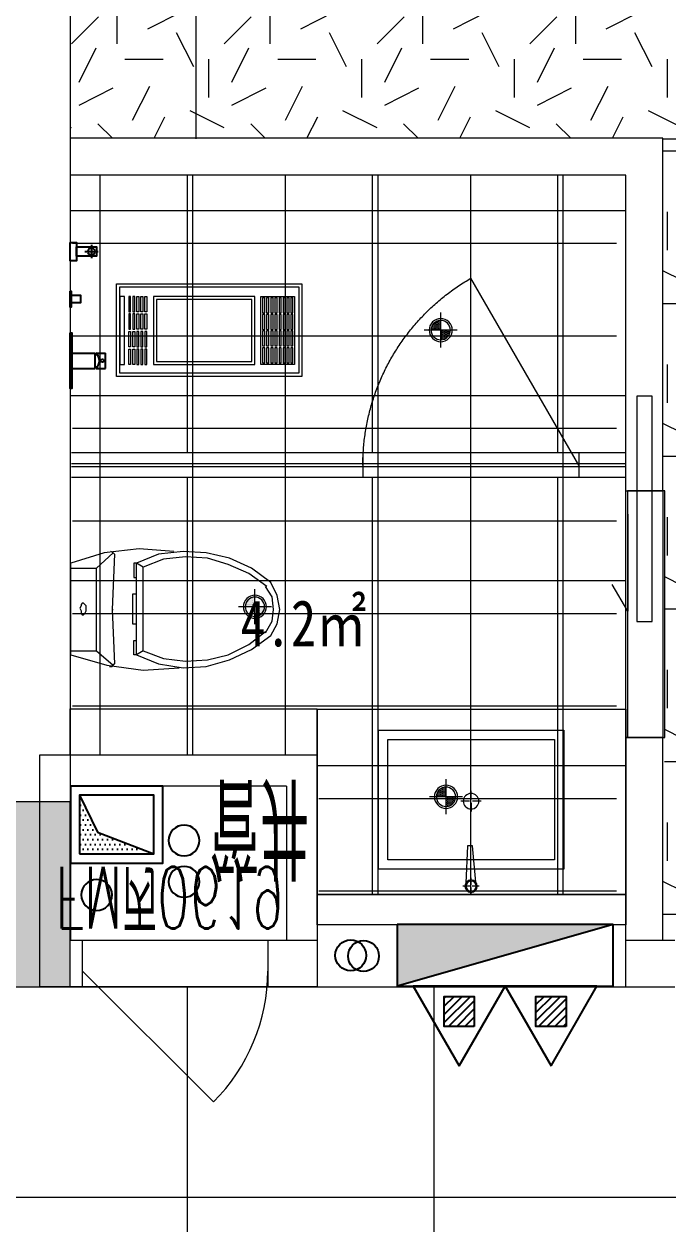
# Model space of a CAD drawing. Header units: millimetres. Extents: x 164760 to 3716174, y -1766400 to 11969.
# Drawn here: x 3573827 to 3575913, y -1637483 to -1633592 of the extents above; entities that cross this region are included whole.
import ezdxf

# ---------------------------------------------------------------- set-up
doc = ezdxf.new("R2010")
doc.units = ezdxf.units.MM
doc.header["$LTSCALE"] = 1000
doc.set_wipeout_variables(frame=1)
for name, pattern in [('DOT', [0.2, 0.1, -0.1]), ('DOTE', [2.42, 2, -0.2, 0.02, -0.2]), ('HIDDEN', [0.375, 0.25, -0.125, 0, 0])]:
    doc.linetypes.add(name, pattern=pattern)
doc.layers.get('0').update_dxf_attribs({"color": 253, "linetype": 'CONTINUOUS'})
for name, color, linetype, lineweight in [('COLUMN', 253, 'CONTINUOUS', 0), ('DOOR【门】', 253, 'CONTINUOUS', 0), ('FC-FLOOR【地材分格】', 253, 'CONTINUOUS', 0), ('FF-Door【门】', 253, 'CONTINUOUS', 0), ('FF-FIXT【洁具】', 253, 'CONTINUOUS', 0), ('FF-FURN【成品家私】', 253, 'CONTINUOUS', 0), ('MK【门槛线】', 253, 'CONTINUOUS', 0), ('PUB_HATCH', 253, 'CONTINUOUS', 0), ('RC-LIGHT【天花灯具】', 253, 'CONTINUOUS', 0), ('RC-Modelling【天花造型】', 253, 'CONTINUOUS', 0), ('RC-STR【天花细线】', 253, 'CONTINUOUS', 0), ('TXT【平面空间文字】', 253, 'CONTINUOUS', 0), ('WALL', 253, 'CONTINUOUS', 0), ('Wall【墙体】', 253, 'CONTINUOUS', 0), ('Wall【新建墙】', 253, 'CONTINUOUS', 0), ('WINDOW', 253, 'CONTINUOUS', 0)]:
    doc.layers.add(name, color=color, linetype=linetype, lineweight=lineweight)
for name, color, linetype in [('DIM_LEAD', 253, 'CONTINUOUS'), ('EQUIP_灭火器', 253, 'CONTINUOUS'), ('FF-FIXT', 253, 'CONTINUOUS'), ('VPIPE-污水', 253, 'CONTINUOUS'), ('VPIPE-消防', 253, 'CONTINUOUS'), ('VPIPE-热给水', 253, 'CONTINUOUS'), ('VPIPE-给水', 253, 'CONTINUOUS'), ('填充', 253, 'CONTINUOUS'), ('洁具', 253, 'CONTINUOUS'), ('风道（排气道）', 253, 'CONTINUOUS')]:
    doc.layers.add(name, color=color, linetype=linetype)
doc.styles.add('-宋体', font='', dxfattribs={"width": 0.8})
doc.styles.get("Standard").update_dxf_attribs({"font": 'GBENOR', "bigfont": 'GBCBIG'})
doc.styles.add('SUN', font='romans.shx', dxfattribs={"width": 0.8, "bigfont": 'hzdx.shx'})
doc.styles.get('-宋体').set_extended_font_data('SimSun')

# ---------------------------------------------------------------- blocks, each defined once
blk = doc.blocks.new('海龙_0918165925')
at = {"layer": 'PUB_HATCH'}
blk.add_hatch(color=256, dxfattribs=at).paths.add_polyline_path([(42700, -6600), (43300, -6600), (43300, -6000), (42700, -6000)])
at = {"layer": 'COLUMN'}
for p, q in [((43300, -6000), (42700, -6000)), ((43300, -6600), (43300, -6000)), ((42700, -6600), (43300, -6600))]:
    blk.add_line(p, q, dxfattribs=at)
blk = doc.blocks.new('PQD')
at = {"layer": '填充'}
h = blk.add_hatch(dxfattribs=at)
h.set_pattern_fill('DOTS', color=256, scale=10, style=0)
h.paths.add_polyline_path([(517039.4, 222520.7), (516799.4, 222520.7), (516799.4, 222330.7), (516857.1, 222450.6)])
blk.add_lwpolyline([(516799.4, 222330.7), (516857.1, 222450.6), (517039.4, 222520.7)], dxfattribs=at)
at = {"layer": '风道（排气道）'}
for points in [[(516769.4, 222550.7), (517069.4, 222550.7), (517069.4, 222300.7), (516769.4, 222300.7)], [(516799.4, 222520.7), (517039.4, 222520.7), (517039.4, 222330.7), (516799.4, 222330.7)]]:
    blk.add_lwpolyline(points, close=True, dxfattribs=at)
blk = doc.blocks.new('$DorLib2D$00000114')
at = {"color": 0}
blk.add_line((0.5, 0), (-0.2071, 0.7071), dxfattribs=at)
blk.add_arc((0.5, 0), 1, 135, 180, dxfattribs=at)
blk = doc.blocks.new('ZL_08130967')
at = {"layer": 'WINDOW'}
for p, q in [((-300, -374.3), (300, -374.3)), ((-300, -374.3), (-300, -524.3)), ((300, -524.3), (300, -374.3)), ((-300, -524.3), (300, -524.3))]:
    blk.add_line(p, q, dxfattribs=at)
at = {"layer": 'WINDOW', "xscale": -600, "yscale": 600, "zscale": -600}
blk.add_blockref('$DorLib2D$00000114', (0, -424.3), dxfattribs=at)
blk = doc.blocks.new('ZL_08155714')
at = {"layer": 'VPIPE-污水'}
blk.add_circle((-129.2, -712), 50, dxfattribs=at)
at = {"layer": 'VPIPE-热给水'}
blk.add_circle((153.9, -888.5), 50, dxfattribs=at)
at = {"layer": 'VPIPE-给水'}
blk.add_circle((153.9, -754.4), 50, dxfattribs=at)
at = {"layer": 'WALL'}
for p, q in [((-314.6, -1164.9), (-314.6, -414.9)), ((-314.6, -414.9), (585.4, -414.9)), ((585.4, -1164.9), (585.4, -414.9)), ((-214.6, -1064.9), (-214.6, -564.9)), ((-214.6, -564.9), (485.4, -564.9)), ((485.4, -1064.9), (485.4, -564.9)), ((485.4, -1064.9), (-214.6, -1064.9)), ((585.4, -1164.9), (-314.6, -1164.9))]:
    blk.add_line(p, q, dxfattribs=at)
at = {"layer": 'WINDOW'}
for p, q in [((-175.1, -414.9), (424.9, -414.9)), ((-175.1, -414.9), (-175.1, -564.9)), ((424.9, -564.9), (424.9, -414.9)), ((-175.1, -564.9), (424.9, -564.9))]:
    blk.add_line(p, q, dxfattribs=at)
at = {"layer": 'DOOR【门】', "rotation": 359.9999999999407}
blk.add_blockref('ZL_08130967', (124.9, -40.7), dxfattribs=at)
at = {"layer": '洁具'}
blk.add_blockref('PQD', (-516984, -223365.7), dxfattribs=at)
at = {"layer": 'TXT【平面空间文字】', "color": 3, "ltscale": 100, "style": 'SUN', "width": 0.6}
blk.add_text('FM丙0619', height=200, dxfattribs=at).set_placement((-262.7, -802.7, 0))
at = {"layer": 'TXT【平面空间文字】', "width": 0.75}
blk.add_text('管井', height=300, dxfattribs=at).set_placement((236.4, -1085.3))
blk = doc.blocks.new('A$C5D954283')
at = {"color": 8}
for p, q in [((0, 532.1), (0, 509.5)), ((-4, 505.5), (-26.2, 505.5)), ((0, 501.5), (0, 478.5)), ((25.8, 505.5), (4, 505.5)), ((0, 235.1), (0, 263.8)), ((-5, 230), (-32.8, 230)), ((0, 225), (0, 196.3)), ((32.3, 230), (5, 230))]:
    blk.add_line(p, q, dxfattribs=at)
at = {"color": 0, "linetype": 'Continuous'}
for p, q in [((-11.2, 374.3), (-17.5, 495.5)), ((15.1, 492.2), (4.8, 374.3)), ((4.8, 374.3), (-11.2, 374.3))]:
    blk.add_line(p, q, dxfattribs=at)
at = {"color": 8, "ltscale": 1000, "const_width": 0.448}
blk.add_lwpolyline([(0, 505.7, -1), (0, 505.3, -1)], format="xyb", close=True, dxfattribs=at)
at = {"color": 0, "linetype": 'Continuous'}
blk.add_lwpolyline([(300, 0), (300, 450), (-300, 450), (-300, 0)], close=True, dxfattribs=at)
at = {"color": 8}
blk.add_lwpolyline([(270, 30), (270, 420), (-270, 420), (-270, 30)], close=True, dxfattribs=at)
at = {"color": 8, "const_width": 0.84}
blk.add_lwpolyline([(0.1, 230.5, -1), (0.1, 229.6, -1)], format="xyb", close=True, dxfattribs=at)
at = {"color": 0, "linetype": 'Continuous'}
blk.add_circle((0, 505.5), 20.2, dxfattribs=at)
at = {"color": 8}
for centre, radius in [((0.3, 505.7), 16.3), ((0, 230), 25.2)]:
    blk.add_circle(centre, radius, dxfattribs=at)
blk = doc.blocks.new('ZL_08127082')
at = {"layer": 'FF-FIXT【洁具】'}
for p, q in [((-184.1, -108.8), (-150.6, 0)), ((146.4, 0), (-150.6, 0)), ((-133.9, 0), (-133.9, -83.7)), ((133.9, 0), (133.9, -83.7)), ((146.4, 0), (179.9, -117.1)), ((-20.9, -37.7), (-16.7, -33.5)), ((-20.9, -41.8), (-20.9, -37.7)), ((-16.7, -33.5), (-12.6, -33.5)), ((-12.6, -33.5), (-4.2, -29.3)), ((-4.2, -29.3), (4.2, -33.5)), ((4.2, -33.5), (12.6, -33.5)), ((12.6, -33.5), (16.7, -37.7)), ((16.7, -37.7), (16.7, -41.8)), ((-16.7, -46), (-20.9, -41.8)), ((-12.6, -50.2), (-16.7, -46)), ((4.2, -50.2), (-12.6, -50.2)), ((12.6, -46), (4.2, -50.2)), ((16.7, -41.8), (12.6, -46)), ((-196.6, -221.7), (-184.1, -108.8)), ((-133.9, -83.7), (-184.1, -138.1)), ((133.9, -83.7), (-133.9, -83.7)), ((133.9, -83.7), (179.9, -138.1)), ((-179.9, -142.2), (0, -133.9)), ((0, -133.9), (0, -138.1)), ((0, -133.9), (175.7, -142.2)), ((184.1, -133.9), (175.7, -142.2)), ((179.9, -117.1), (196.6, -234.3)), ((184.1, -125.5), (184.1, -133.9)), ((-188.3, -334.7), (-196.6, -221.7)), ((-179.9, -284.5), (-150.6, -213.4)), ((-150.6, -205), (-104.6, -205)), ((-150.6, -213.4), (-150.6, -205)), ((-138.1, -234.3), (-150.6, -213.4)), ((146.4, -213.4), (-150.6, -213.4)), ((-104.6, -205), (-104.6, -213.4)), ((-50.2, -213.4), (-50.2, -200.8)), ((-50.2, -200.8), (46, -200.8)), ((46, -213.4), (-50.2, -213.4)), ((46, -200.8), (46, -213.4)), ((100.4, -205), (100.4, -213.4)), ((146.4, -205), (100.4, -205)), ((133.9, -234.3), (146.4, -213.4)), ((146.4, -213.4), (146.4, -205)), ((146.4, -213.4), (175.7, -284.5)), ((-163.2, -301.2), (-138.1, -234.3)), ((133.9, -234.3), (-138.1, -234.3)), ((133.9, -234.3), (159, -301.2)), ((196.6, -234.3), (188.3, -351.4)), ((-188.3, -364), (-179.9, -284.5)), ((-171.5, -372.3), (-163.2, -301.2)), ((159, -301.2), (167.3, -372.3)), ((175.7, -284.5), (188.3, -364)), ((-184.1, -439.3), (-188.3, -364)), ((-167.3, -443.4), (-171.5, -372.3)), ((167.3, -372.3), (163.2, -443.4)), ((188.3, -364), (184.1, -439.3)), ((-167.3, -514.6), (-184.1, -439.3)), ((-146.4, -510.4), (-167.3, -443.4)), ((163.2, -443.4), (146.4, -510.4)), ((184.1, -439.3), (163.2, -514.6)), ((-133.9, -585.7), (-167.3, -514.6)), ((-117.1, -577.3), (-146.4, -510.4)), ((146.4, -510.4), (113, -577.3)), ((163.2, -514.6), (129.7, -585.7)), ((-75.3, -635.9), (-117.1, -577.3)), ((113, -577.3), (71.1, -631.7)), ((-87.9, -648.4), (-133.9, -585.7)), ((129.7, -585.7), (83.7, -648.4)), ((-46, -669.4), (-87.9, -648.4)), ((-41.8, -652.6), (-75.3, -631.7)), ((0, -656.8), (-41.8, -652.6)), ((37.7, -652.6), (0, -656.8)), ((75.3, -631.7), (37.7, -652.6)), ((83.7, -648.4), (46, -669.4)), ((0, -677.7), (-46, -669.4)), ((46, -669.4), (0, -677.7))]:
    blk.add_line(p, q, dxfattribs=at)
blk = doc.blocks.new('ZL_08123655')
at = {"layer": 'FF-FIXT【洁具】'}
for p, q in [((-184.1, -138.1), (-188.3, -129.7)), ((-179.9, -142.2), (-184.1, -138.1))]:
    blk.add_line(p, q, dxfattribs=at)
at = {"layer": 'DIM_LEAD'}
blk.add_blockref('ZL_08127082', (0, 0), dxfattribs=at)
blk = doc.blocks.new('DOORBLK101')
at = {"layer": 'FF-Door【门】'}
blk.add_line((-0.5, 0), (0, 0.866), dxfattribs=at)
at = {"layer": 'FF-Door【门】', "color": 8, "linetype": 'HIDDEN', "ltscale": 15}
blk.add_arc((-0.5, 0), 1, 0, 60, dxfattribs=at)
blk = doc.blocks.new('防雾筒灯')
at = {"ltscale": 30}
h = blk.add_hatch(dxfattribs=at)
h.set_pattern_fill('DOTS', color=251, scale=3)
h.set_pattern_definition([(0, (-62.322, -46.6336), (2.38125, 4.7625), [0, -4.7625])])
edge = h.paths.add_edge_path()
edge.add_ellipse((0, 0), major_axis=(35.4, 35.4), ratio=1, start_angle=315, end_angle=405)
edge.add_line((0, 50), (0, 0))
edge.add_line((0, 0), (50, 0))
edge = h.paths.add_edge_path()
edge.add_line((0, 0), (-50, 0))
edge.add_ellipse((0, 0), major_axis=(35.4, 35.4), ratio=1, start_angle=495, end_angle=225)
edge.add_line((0, -50), (0, 0))
at = {"color": 251, "linetype": 'DOTE', "ltscale": 43.504693}
blk.add_line((0, 90.6), (0, -90.6), dxfattribs=at)
at = {"color": 251, "linetype": 'DOTE', "ltscale": 41.297046}
blk.add_line((86, 0), (-86, 0), dxfattribs=at)
blk.add_ellipse((0, 0), major_axis=(-42.4, 42.4), ratio=1, start_param=2.355868237233172, end_param=8.639053544412757)
at = {"color": 251}
blk.add_ellipse((0, 0), major_axis=(35.4, 35.4), ratio=1, start_param=5.49871431692557, end_param=11.78189962410516, dxfattribs=at)
blk = doc.blocks.new('ERTERT')
at = {"color": 8}
for points in [[(15709.6, 8061.8), (15930.2, 8061.8), (15930.2, 8046.6), (15709.6, 8046.6)], [(15709.5, 8032.6), (15759.4, 8032.6), (15759.4, 8026.5), (15709.5, 8026.5)], [(15709.5, 8019.5), (15759.4, 8019.5), (15759.4, 8013.4), (15709.5, 8013.4)], [(15766.4, 8032.6), (15816.3, 8032.6), (15816.3, 8026.5), (15766.4, 8026.5)], [(15766.4, 8019.5), (15816.3, 8019.5), (15816.3, 8013.4), (15766.4, 8013.4)], [(15873.3, 8032.6), (15823.3, 8032.6), (15823.3, 8026.5), (15873.3, 8026.5)], [(15873.3, 8019.5), (15823.3, 8019.5), (15823.3, 8013.4), (15873.3, 8013.4)], [(15930.2, 8032.6), (15880.3, 8032.6), (15880.3, 8026.5), (15930.2, 8026.5)], [(15930.2, 8019.5), (15880.3, 8019.5), (15880.3, 8013.4), (15930.2, 8013.4)], [(15709.5, 8000.3), (15759.4, 8000.3), (15759.4, 8006.4), (15709.5, 8006.4)], [(15709.5, 7987.2), (15759.4, 7987.2), (15759.4, 7993.3), (15709.5, 7993.3)], [(15709.5, 7974.2), (15759.4, 7974.2), (15759.4, 7980.2), (15709.5, 7980.2)], [(15766.4, 8000.3), (15816.3, 8000.3), (15816.3, 8006.4), (15766.4, 8006.4)], [(15766.4, 7987.2), (15816.3, 7987.2), (15816.3, 7993.3), (15766.4, 7993.3)], [(15766.4, 7974.2), (15816.3, 7974.2), (15816.3, 7980.2), (15766.4, 7980.2)], [(15873.3, 8000.3), (15823.3, 8000.3), (15823.3, 8006.4), (15873.3, 8006.4)], [(15873.3, 7987.2), (15823.3, 7987.2), (15823.3, 7993.3), (15873.3, 7993.3)], [(15873.3, 7974.2), (15823.3, 7974.2), (15823.3, 7980.2), (15873.3, 7980.2)], [(15930.2, 8000.3), (15880.3, 8000.3), (15880.3, 8006.4), (15930.2, 8006.4)], [(15930.2, 7987.2), (15880.3, 7987.2), (15880.3, 7993.3), (15930.2, 7993.3)], [(15930.2, 7974.2), (15880.3, 7974.2), (15880.3, 7980.2), (15930.2, 7980.2)], [(15709.5, 7952.9), (15930.2, 7952.9), (15930.2, 7624.2), (15709.5, 7624.2)], [(15709.5, 7495.6), (15930.2, 7495.6), (15930.2, 7604.2), (15709.5, 7604.2)], [(15714.5, 7599.2), (15763.3, 7599.2), (15763.3, 7592.2), (15714.5, 7592.2)], [(15767.9, 7599.2), (15816.7, 7599.2), (15816.7, 7592.2), (15767.9, 7592.2)], [(15821.2, 7599.2), (15870, 7599.2), (15870, 7592.2), (15821.2, 7592.2)], [(15876.4, 7599.2), (15925.2, 7599.2), (15925.2, 7592.2), (15876.4, 7592.2)], [(15714.5, 7586), (15763.3, 7586), (15763.3, 7579), (15714.5, 7579)], [(15714.5, 7572.1), (15763.3, 7572.1), (15763.3, 7565.1), (15714.5, 7565.1)], [(15714.5, 7558.9), (15763.3, 7558.9), (15763.3, 7551.9), (15714.5, 7551.9)], [(15767.9, 7586), (15816.7, 7586), (15816.7, 7579), (15767.9, 7579)], [(15767.9, 7572.1), (15816.7, 7572.1), (15816.7, 7565.1), (15767.9, 7565.1)], [(15767.9, 7558.9), (15816.7, 7558.9), (15816.7, 7551.9), (15767.9, 7551.9)], [(15821.2, 7586), (15870, 7586), (15870, 7579), (15821.2, 7579)], [(15821.2, 7572.1), (15870, 7572.1), (15870, 7565.1), (15821.2, 7565.1)], [(15821.2, 7558.9), (15870, 7558.9), (15870, 7551.9), (15821.2, 7551.9)], [(15876.4, 7586), (15925.2, 7586), (15925.2, 7579), (15876.4, 7579)], [(15876.4, 7572.1), (15925.2, 7572.1), (15925.2, 7565.1), (15876.4, 7565.1)], [(15876.4, 7558.9), (15925.2, 7558.9), (15925.2, 7551.9), (15876.4, 7551.9)], [(15714.5, 7545.5), (15763.3, 7545.5), (15763.3, 7538.5), (15714.5, 7538.5)], [(15714.5, 7532.6), (15763.3, 7532.6), (15763.3, 7525.6), (15714.5, 7525.6)], [(15714.5, 7520.4), (15763.3, 7520.4), (15763.3, 7513.4), (15714.5, 7513.4)], [(15767.9, 7545.5), (15816.7, 7545.5), (15816.7, 7538.5), (15767.9, 7538.5)], [(15767.9, 7532.6), (15816.7, 7532.6), (15816.7, 7525.6), (15767.9, 7525.6)], [(15767.9, 7520.4), (15816.7, 7520.4), (15816.7, 7513.4), (15767.9, 7513.4)], [(15821.2, 7545.5), (15870, 7545.5), (15870, 7538.5), (15821.2, 7538.5)], [(15821.2, 7532.6), (15870, 7532.6), (15870, 7525.6), (15821.2, 7525.6)], [(15821.2, 7520.4), (15870, 7520.4), (15870, 7513.4), (15821.2, 7513.4)], [(15876.4, 7545.5), (15925.2, 7545.5), (15925.2, 7538.5), (15876.4, 7538.5)], [(15876.4, 7532.6), (15925.2, 7532.6), (15925.2, 7525.6), (15876.4, 7525.6)], [(15876.4, 7520.4), (15925.2, 7520.4), (15925.2, 7513.4), (15876.4, 7513.4)], [(15714.5, 7507.6), (15763.3, 7507.6), (15763.3, 7500.6), (15714.5, 7500.6)], [(15767.9, 7507.6), (15816.7, 7507.6), (15816.7, 7500.6), (15767.9, 7500.6)], [(15821.2, 7507.6), (15870, 7507.6), (15870, 7500.6), (15821.2, 7500.6)], [(15876.4, 7507.6), (15925.2, 7507.6), (15925.2, 7500.6), (15876.4, 7500.6)]]:
    blk.add_lwpolyline(points, close=True, dxfattribs=at)
at = {"color": 250}
blk.add_lwpolyline([(15719.5, 7942.9), (15920.2, 7942.9), (15920.2, 7634.2), (15719.5, 7634.2)], close=True, dxfattribs=at)
at = {"layer": 'RC-LIGHT【天花灯具】'}
for points in [[(15668.9, 7471.8), (15968.9, 7471.8), (15968.9, 8071.8), (15668.9, 8071.8)], [(15678.9, 7481.8), (15958.9, 7481.8), (15958.9, 8061.8), (15678.9, 8061.8)]]:
    blk.add_lwpolyline(points, close=True, dxfattribs=at)
blk = doc.blocks.new('A$C829f7f6b')
at = {"layer": 'WALL'}
blk.add_lwpolyline([(1800, 300), (1800, 200), (800, 200), (800, 300)], close=True, dxfattribs=at)
blk = doc.blocks.new('A$C78EA0098')
at = {"color": 33, "linetype": 'Continuous'}
for p, q in [((47, 353.8), (90, 353.8)), ((68.5, 375.3), (68.5, 332.3))]:
    blk.add_line(p, q, dxfattribs=at)
for p, q in [((5, 25, 0), (81, 25, 0)), ((81, -25, 0), (81, 25, 0)), ((81, 20, 0), (88, 20, 0)), ((84, 25, 0), (114, 25, 0)), ((84, 20, 0), (84, 25, 0)), ((114, -25, 0), (114, 25, 0)), ((5, -25, 0), (81, -25, 0)), ((81, -20, 0), (88, -20, 0)), ((84, -25, 0), (84, -20, 0)), ((84, -25, 0), (114, -25, 0))]:
    blk.add_line(p, q)
for points in [[(0, 383.8), (20, 383.8), (20, 323.8), (0, 323.8)], [(20, 368.8), (85, 368.8), (85, 338.8), (20, 338.8)], [(0, 226), (3, 226), (3, 174), (0, 174)], [(3, 212.5), (33.5, 212.5), (33.5, 187.5), (3, 187.5)], [(0, 90), (5, 90), (5, -90), (0, -90)]]:
    blk.add_lwpolyline(points, close=True)
for centre, radius in [((68.5, 353.8), 11.5), ((104, 0, 0), 5)]:
    blk.add_circle(centre, radius, dxfattribs=at)
blk.add_arc((57.8, 0, 0), 36.3, 316.3972, 43.6028)
blk = doc.blocks.new('$TwtSys$00000546')
h = blk.add_hatch()
h.set_pattern_fill('ANSI31', color=256, scale=200, style=0)
h.set_pattern_definition([(45, (-38543.802, -6670.83), (-17.67767, 17.67767), [])])
h.paths.add_polyline_path([(-64.9, 173.7), (64.9, 173.7), (64.9, 43.9), (-64.9, 43.9)])
for points in [[(0, 343.6), (-198.4, 0), (198.4, 0)], [(-64.9, 173.7), (64.9, 173.7), (64.9, 43.9), (-64.9, 43.9)]]:
    blk.add_lwpolyline(points, close=True)
blk = doc.blocks.new('海龍01160976')
at = {"color": 1}
for p, q in [((-350, 0), (-350, -200)), ((350, 0), (-350, 0)), ((350, 0), (-350, -200)), ((350, -200), (350, 0)), ((-350, -200), (350, -200))]:
    blk.add_line(p, q, dxfattribs=at)
blk.add_solid([(-350, 0), (-350, -200), (350, 0)], dxfattribs=at)

msp = doc.modelspace()

# ---------------------------------------------------------------- hatches: boundary and pattern name
at = {"layer": 'FC-FLOOR【地材分格】'}
h = msp.add_hatch(dxfattribs=at)
h.set_pattern_fill('DD地毯1SC500', color=256, scale=495, double=1, pattern_type=2)
h.set_pattern_definition([(0, (3266486.35, -1418678.75), (495, 495), [123.75, -371.25]), (0, (3266758.6, -1418381.75), (495, 495), [123.75, -371.25]), (90, (3266535.85, -1418505.5), (-495, 495), [123.75, -371.25]), (90, (3266733.85, -1418332.25), (-495, 495), [123.75, -371.25]), (45, (3266585.35, -1418332.25), (0, 495), [123.75, -576.2857]), (135, (3266758.6, -1418678.75), (-495, 5e-14), [123.75, -576.2857]), (26.56505, (3266610.1, -1418530.25), (495, -2e-06), [123.75, -983.10365]), (26.56505, (3266832.85, -1418282.75), (495, -2e-06), [123.75, -983.10365]), (63.43495, (3266832.85, -1418678.75), (-2e-06, 495), [123.75, -983.10365]), (63.43495, (3266610.1, -1418456), (-2e-06, 495), [123.75, -983.10365]), (63.43495, (3266783.35, -1418579.75), (-2e-06, 495), [123.75, -983.10365]), (116.56505, (3266486.35, -1418406.5), (2e-06, 495), [123.75, -983.10365]), (153.43495, (3266585.35, -1418604.5), (-495, -2e-06), [123.75, -983.10365])])
h.paths.add_polyline_path([(3577576.9, -1630714.2), (3577176.9, -1630714.2), (3577176.9, -1630314.2), (3576126.9, -1630314.2), (3574926.9, -1630314.2), (3573976.9, -1630314.2), (3573976.9, -1633962.8), (3575896.9, -1633962.8), (3575896.9, -1635105.6), (3575902.5, -1635105.6), (3575902.5, -1635905.6), (3575897.1, -1636544.2), (3577178.4, -1636544.2), (3577576.9, -1636544.2), (3577576.9, -1636114.2), (3577576.9, -1636026.4), (3577576.9, -1635214.2)])
h = msp.add_hatch(dxfattribs=at)
h.set_pattern_fill('_USER', color=256, scale=800, double=1, pattern_type=0)
h.set_pattern_definition([(0, (3778355.65, -1406196.8), (0, 800), []), (90, (3778355.65, -1406196.8), (-800, 5e-14), [])])
h.paths.add_polyline_path([(3577178.4, -1636714.2), (3575935.2, -1636714.2), (3573976.9, -1636714.2), (3573376.9, -1636714.2), (3572826.9, -1636714.2), (3571326.9, -1636713.4), (3571326.9, -1636714.2), (3570576.9, -1636714.2), (3569976.9, -1636714.2), (3569576.9, -1636714.2), (3568476.9, -1636714.2), (3565041.8, -1636714.2), (3563941.8, -1636714.2), (3561222.8, -1636714.2), (3560122.8, -1636714.2), (3559398.8, -1636714.2), (3559398.8, -1630414.2), (3559376.9, -1630414.2), (3556176.9, -1630414.2), (3556176.9, -1630714.2), (3556176.9, -1633165.3), (3556176.9, -1633914.2), (3556176.9, -1635014.2), (3556176.9, -1635764.2), (3556176.9, -1636714.2), (3556026.9, -1636714.2), (3556026.9, -1636564.2), (3556026.9, -1636714.2), (3555226.9, -1636714.2), (3555226.9, -1636564.2), (3555226.9, -1636714.2), (3555151.9, -1636714.2), (3554926.9, -1636714.2), (3554926.9, -1636564.2), (3555076.9, -1636564.2), (3555076.9, -1636714.2), (3553476.9, -1636714.2), (3553476.9, -1636715.3), (3551751.9, -1636715.3), (3551751.9, -1636715.3), (3550851.9, -1636715.3), (3548752, -1636715.3), (3548752, -1636865.5), (3548602, -1636865.5), (3548602, -1636715.3), (3548601.9, -1630714.2), (3548376.9, -1630714.2), (3548376.9, -1630414.2), (3545176.9, -1630414.2), (3544976.9, -1630414.2), (3541776.9, -1630414.2), (3541776.9, -1630714.2), (3541176.9, -1630714.2), (3541176.9, -1630414.2), (3537976.9, -1630414.2), (3537776.9, -1630414.2), (3534576.9, -1630414.2), (3534576.9, -1630714.2), (3534126.9, -1630714.2), (3534126.9, -1632064.1), (3534136.9, -1632064.1), (3534136.9, -1632814.2), (3536676.9, -1632814.2), (3536676.9, -1633164.2), (3536676.9, -1635764.2), (3536676.9, -1636714.2), (3536426.9, -1636714.2), (3534126.9, -1636714.2), (3533976.9, -1636714.2), (3533976.9, -1635764.2), (3533976.9, -1635014.2), (3533976.9, -1633914.2), (3533976.9, -1633164.2), (3533976.9, -1632889.2), (3533976.9, -1630714.2), (3533976.9, -1630414.2), (3530751.9, -1630414.2), (3530751.9, -1636714.2), (3530359.9, -1636714.2), (3529259.9, -1636714.2), (3521433.8, -1636714.2), (3520335.5, -1636714.2), (3520176.9, -1636714.2), (3519576.9, -1636714.2), (3518826.9, -1636714.2), (3518826.9, -1636713), (3517326.9, -1636713), (3517326.9, -1636714.2), (3516776.9, -1636714.2), (3516176.9, -1636714.2), (3516076.9, -1636714.2), (3514976.9, -1636714.2), (3513576.9, -1636714.2), (3513576.9, -1636714.2), (3512526.9, -1636714.2), (3512526.9, -1636714.2), (3509827.2, -1636714.2), (3508327.2, -1636714.2), (3507802.2, -1636714.2), (3507626.9, -1636714.2), (3505326.9, -1636714.2), (3505176.9, -1636714.2), (3505176.9, -1635764.2), (3505176.9, -1635014.2), (3505176.9, -1633914.2), (3505176.9, -1633164.2), (3505176.9, -1632889.2), (3505176.9, -1630714.2), (3505176.9, -1630414.2), (3501951.9, -1630414.2), (3501951.9, -1636714.2), (3501649.1, -1636714.2), (3500552.4, -1636714.2), (3492635.5, -1636714.2), (3491535.5, -1636714.2), (3491376.9, -1636714.2), (3490776.9, -1636714.2), (3490026.9, -1636714.2), (3488526.9, -1636714.2), (3487976.9, -1636714.2), (3487376.9, -1636714.2), (3487326.9, -1636714.2), (3486326.9, -1636714.2), (3485176.9, -1636714.2), (3484176.9, -1636714.2), (3484176.9, -1636744.2), (3484176.9, -1638484.2), (3484176.9, -1639114.2), (3483776.9, -1639114.2), (3483776.9, -1639665.4), (3484440.4, -1639665.4), (3485940.4, -1639665.4), (3486140.4, -1639665.4), (3486140.4, -1638964.2), (3490776.9, -1638964.2), (3490776.9, -1638514.2), (3491376.9, -1638514.2), (3491376.9, -1638964.2), (3496151.9, -1638964.2), (3496151.9, -1639665.4), (3496351.9, -1639665.4), (3497851.9, -1639665.4), (3498201.9, -1639665.4), (3498201.9, -1639114.2), (3497976.9, -1639114.2), (3497976.9, -1638514.2), (3498576.9, -1638514.2), (3498576.9, -1638964.2), (3499525.2, -1638964.2), (3501025.2, -1638964.2), (3505176.9, -1638964.2), (3505176.9, -1638514.2), (3505776.9, -1638514.2), (3505776.9, -1638964.2), (3509765.2, -1638964.2), (3511265.2, -1638964.2), (3512376.9, -1638964.2), (3512376.9, -1638514.2), (3512976.9, -1638514.2), (3512976.9, -1638964.2), (3514106.7, -1638964.2), (3515606.7, -1638964.2), (3519576.9, -1638964.2), (3519576.9, -1638514.2), (3520176.9, -1638514.2), (3520176.9, -1638964.2), (3524402.6, -1638964.2), (3525902.6, -1638964.2), (3526776.9, -1638964.2), (3526776.9, -1638514.2), (3527376.9, -1638514.2), (3527376.9, -1638964.2), (3528210, -1638964.2), (3529710, -1638964.2), (3533976.9, -1638964.2), (3533976.9, -1638514.2), (3534576.9, -1638514.2), (3534576.9, -1638964.2), (3537876.9, -1638964.2), (3538648.3, -1638964.2), (3540148.3, -1638964.2), (3541176.9, -1638964.2), (3541176.9, -1638514.2), (3541776.9, -1638514.2), (3541776.9, -1638964.2), (3544326.9, -1638964.2), (3545826.9, -1638964.2), (3548376.9, -1638964.2), (3548376.9, -1638514.2), (3548602, -1638514.2), (3548602, -1638365.5), (3548752, -1638365.5), (3548752, -1638514.2), (3548976.9, -1638514.2), (3548976.9, -1638964.2), (3549079.2, -1638964.2), (3549079.2, -1638964.2), (3549981.8, -1638964.2), (3554572, -1638964.2), (3554572, -1638964.2), (3555474.6, -1638964.2), (3555576.9, -1638964.2), (3555576.9, -1638514.2), (3556176.9, -1638514.2), (3556176.9, -1638964.2), (3556275, -1638964.2), (3556275, -1638964.2), (3557175, -1638964.2), (3561151.4, -1638964.2), (3562251.4, -1638964.2), (3562776.9, -1638964.2), (3562776.9, -1638514.2), (3563376.9, -1638514.2), (3563376.9, -1638964.2), (3563902.5, -1638964.2), (3565002.5, -1638964.2), (3568351.4, -1638964.2), (3569451.4, -1638964.2), (3569976.9, -1638964.2), (3569976.9, -1638514.2), (3570576.9, -1638514.2), (3570576.9, -1638964.2), (3575551.4, -1638964.2), (3576651.4, -1638964.2), (3577176.9, -1638964.2), (3577176.9, -1638484.2), (3577178.4, -1638484.2)])
h = msp.add_hatch(dxfattribs=at)
h.set_pattern_fill('_USER', color=256, scale=600, double=1, pattern_type=0)
h.set_pattern_definition([(0, (3778355.65, -1406196.8), (0, 600), []), (90, (3778355.65, -1406196.8), (-600, 4e-14), [])])
h.paths.add_polyline_path([(3575776.9, -1634082.8), (3573976.9, -1634082.8), (3573976.9, -1634982.8), (3575776.9, -1634982.8)])
h.paths.add_polyline_path([(3574776.9, -1636414.2), (3575776.9, -1636414.2), (3575776.9, -1635105.6), (3575776.9, -1635062.8), (3573976.9, -1635062.8), (3573976.9, -1635963), (3574776.9, -1635963)])
at = {"layer": 'RC-STR【天花细线】'}
h = msp.add_hatch(dxfattribs=at)
h.set_pattern_fill('_USER', color=256, scale=300, angle=180, double=1, pattern_type=0)
h.set_pattern_definition([(180, (773.85, -2303.22), (-4e-14, -300), []), (270, (773.85, -2303.22), (300, -6e-14), [])])
h.paths.add_polyline_path([(3574782.5, -1636414.2), (3575746.9, -1636414.2), (3575746.9, -1634082.8), (3573983.6, -1634082.8), (3573983.6, -1635963), (3574782.5, -1635963)])

# ---------------------------------------------------------------- linework, layer by layer
at = {"layer": 'FC-FLOOR【地材分格】', "color": 3}
for points in [[(3575776.9, -1635105.6), (3575896.9, -1635105.6), (3575896.9, -1635905.6), (3575776.9, -1635905.6)], [(3575902.5, -1635105.6), (3575782.5, -1635105.6), (3575782.5, -1635905.6), (3575902.5, -1635905.6)]]:
    msp.add_lwpolyline(points, close=True, dxfattribs=at)
at = {"layer": 'FF-FURN【成品家私】'}
msp.add_lwpolyline([(3575811.9, -1635529), (3575861.9, -1635529), (3575861.9, -1634799), (3575811.9, -1634799)], close=True, dxfattribs=at)
msp.add_lwpolyline([(3575783.3, -1635181.9), (3575783.3, -1635496.1), (3575732.5, -1635409.1)], dxfattribs=at)
at = {"layer": 'MK【门槛线】'}
for p, q in [((3575776.9, -1634982.8), (3573981.1, -1634982.8)), ((3574924.7, -1634982.8), (3574924.7, -1635062.8)), ((3575624.7, -1634982.8), (3575624.7, -1635062.8)), ((3575776.9, -1635062.8), (3573981.1, -1635062.8))]:
    msp.add_line(p, q, dxfattribs=at)
at = {"layer": 'RC-Modelling【天花造型】'}
for p, q in [((3574383.6, -1630514.2), (3574383.6, -1633964.5)), ((3575896.9, -1633964.5), (3577617.9, -1633964.5))]:
    msp.add_line(p, q, dxfattribs=at)
for points in [[(3575776.9, -1635105.6), (3575896.9, -1635105.6), (3575896.9, -1635905.6), (3575776.9, -1635905.6)], [(3575902.5, -1635105.6), (3575782.5, -1635105.6), (3575782.5, -1635905.6), (3575902.5, -1635905.6)]]:
    msp.add_lwpolyline(points, close=True, dxfattribs=at)
at = {"layer": 'VPIPE-消防'}
for centre in [(3574885.5, -1636611.9), (3574926.9, -1636614.2)]:
    msp.add_circle(centre, 50, dxfattribs=at)
at = {"layer": 'Wall【墙体】', "color": 9}
for p, q in [((3573976.9, -1630246.4), (3573976.9, -1636114.2)), ((3573976.9, -1635963), (3573976.9, -1635813)), ((3573976.9, -1635813), (3574776.9, -1635813)), ((3574776.9, -1635813), (3574776.9, -1635963)), ((3574776.9, -1636414.2), (3575776.9, -1636414.2)), ((3574776.9, -1636564.2), (3573976.9, -1636564.2)), ((3575935.2, -1636564.2), (3575776.9, -1636564.2)), ((3573976.9, -1636714.2), (3575935.2, -1636714.2))]:
    msp.add_line(p, q, dxfattribs=at)
at = {"layer": 'Wall【新建墙】', "color": 9}
for p, q in [((3575896.9, -1633962.8), (3573978.1, -1633962.8)), ((3575896.9, -1635105.6), (3575896.9, -1633962.8)), ((3575776.9, -1634082.8), (3573978.1, -1634082.8)), ((3575776.9, -1635105.6), (3575776.9, -1634082.8)), ((3575776.9, -1635105.6), (3575811.9, -1635105.6)), ((3575861.9, -1635105.6), (3575896.9, -1635105.6)), ((3575776.9, -1636714.2), (3575776.9, -1635905.6)), ((3575776.9, -1635905.6), (3575896.9, -1635905.6)), ((3575896.9, -1636563), (3575896.9, -1635905.6))]:
    msp.add_line(p, q, dxfattribs=at)
at = {"layer": 'WINDOW', "linetype": 'Continuous'}
for p, q in [((3575776.9, -1635017.8), (3573981.1, -1635017.8)), ((3575776.9, -1635027.8), (3573981.1, -1635027.8))]:
    msp.add_line(p, q, dxfattribs=at)

# ---------------------------------------------------------------- block references
msp.add_blockref('海龍01160976', (3575385.5, -1636511.9))
at = {"layer": 'COLUMN'}
msp.add_blockref('海龙_0918165925', (3530676.9, -1630114.2), dxfattribs=at)
at = {"layer": 'DIM_LEAD', "xscale": -1, "rotation": 90}
msp.add_blockref('ZL_08123655', (3573978.1, -1635490.9), dxfattribs=at)
at = {"layer": 'DOOR【门】', "xscale": -700, "yscale": 700, "zscale": 700}
msp.add_blockref('DOORBLK101', (3575274.7, -1635022.8), dxfattribs=at)
at = {"layer": 'EQUIP_灭火器', "xscale": 0.75, "yscale": 0.75, "zscale": 0.75, "rotation": 180}
for p in [(3575236.7, -1636711.9), (3575534.3, -1636711.9)]:
    msp.add_blockref('$TwtSys$00000546', p, dxfattribs=at)
at = {"layer": 'FF-FIXT', "rotation": 359.9999990478219}
msp.add_blockref('A$C78EA0098', (3573976.9, -1634683.9), dxfattribs=at)
at = {"layer": 'RC-LIGHT【天花灯具】', "xscale": -1, "rotation": 90}
msp.add_blockref('ERTERT', (3582198.8, -1618765.8), dxfattribs=at)
at = {"layer": 'RC-LIGHT【天花灯具】', "xscale": -0.625, "yscale": 0.625, "zscale": 0.625, "rotation": 180}
for p in [(3575176.9, -1634584.7), (3574575, -1635481.6)]:
    msp.add_blockref('防雾筒灯', p, dxfattribs=at)
at = {"layer": 'Wall【墙体】', "xscale": -1, "rotation": 180}
msp.add_blockref('ZL_08155714', (3574191.6, -1637128), dxfattribs=at)

# ---------------------------------------------------------------- texts
at = {"layer": 'TXT【平面空间文字】', "style": '-宋体', "width": 0.8}
msp.add_text('4.2㎡', height=150, dxfattribs=at).set_placement((3574528.2, -1635610))

# ---------------------------------------------------------------- next in the draw order: block references
at = {"layer": 'FF-FIXT【洁具】', "linetype": 'Continuous', "xscale": -1, "rotation": 180}
msp.add_blockref('A$C5D954283', (3575275.3, -1635882), dxfattribs=at)

# ---------------------------------------------------------------- next in the draw order: linework, layer by layer
at = {"layer": 'FF-FIXT【洁具】', "linetype": 'Continuous'}
msp.add_lwpolyline([(3575776.9, -1636414.2), (3574776.9, -1636414.2), (3574776.9, -1635814.2), (3575776.9, -1635814.2)], close=True, dxfattribs=at)

# ---------------------------------------------------------------- next in the draw order: block references
at = {"layer": 'FC-FLOOR【地材分格】'}
msp.add_blockref('A$C829f7f6b', (3573976.9, -1636713), dxfattribs=at)
at = {"layer": 'RC-LIGHT【天花灯具】', "xscale": -0.625, "yscale": 0.625, "zscale": 0.625, "rotation": 180}
msp.add_blockref('防雾筒灯', (3575194.1, -1636097.8), dxfattribs=at)

doc.saveas('drawing.dxf')
